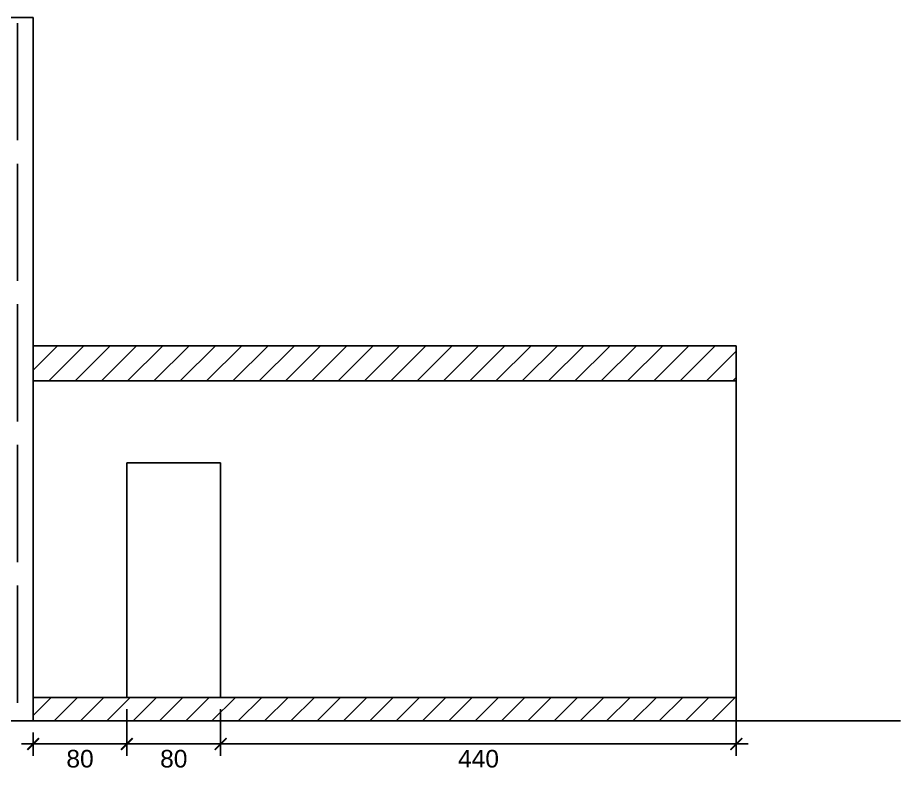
# Model space of a CAD drawing. Header units: centimetres. Extents: x -3096 to 17897, y -3131 to 15798.
# Drawn here: x 17144 to 17897, y 3311 to 3953 of the extents above; entities that cross this region are included whole.
import ezdxf

# ---------------------------------------------------------------- set-up
doc = ezdxf.new("R2010")
doc.units = ezdxf.units.CM
doc.layers.add('A-ANNO SYMB', color=3, linetype='Continuous', lineweight=13)
doc.styles.get("Standard").update_dxf_attribs({"font": 'arial.ttf'})
doc.dimstyles.new('1_100', dxfattribs={"dimtxt": 15, "dimasz": 10, "dimexe": 10, "dimexo": 10, "dimgap": 5, "dimtad": 2, "dimdec": 0, "dimtxsty": 'Standard', "dimblk": 'ARCHTICK', "dimcen": 2.5, "dimdle": 10, "dimadec": 0, "dimazin": 0, "dimtfac": 1, "dimtdec": 0, "dimtmove": 0, "dimatfit": 3, "dimldrblk": 'ARCHTICK', "dimfxl": 1, "dimarcsym": 0})

# ---------------------------------------------------------------- blocks, each defined once
blk = doc.blocks.new('_ArchTick')
at = {"color": 0, "linetype": 'ByBlock', "const_width": 0.15}
blk.add_lwpolyline([(-0.5, -0.5), (0.5, 0.5)], dxfattribs=at)
blk = doc.blocks.new('*D55')
at = {"layer": 'A-ANNO SYMB', "color": 0, "lineweight": -2, "transparency": 16777216}
for p, q in [((17236.74, 3363.35), (17236.74, 3323.53)), ((17316.74, 3363.35), (17316.74, 3323.53)), ((17226.74, 3333.53), (17326.74, 3333.53))]:
    blk.add_line(p, q, dxfattribs=at)
at = {"layer": 'Defpoints', "color": 0, "transparency": 16777216}
for p in [(17236.74, 3373.35), (17316.74, 3373.35), (17316.74, 3333.53)]:
    blk.add_point(p, dxfattribs=at)
at = {"layer": 'A-ANNO SYMB', "color": 0, "lineweight": -2, "transparency": 16777216, "xscale": 10, "yscale": 10, "zscale": 10, "rotation": 180}
blk.add_blockref('_ArchTick', (17236.74, 3333.53), dxfattribs=at)
at = {"layer": 'A-ANNO SYMB', "color": 0, "lineweight": -2, "transparency": 16777216, "xscale": 10, "yscale": 10, "zscale": 10}
blk.add_blockref('_ArchTick', (17316.74, 3333.53), dxfattribs=at)
at = {"layer": 'A-ANNO SYMB', "color": 0, "transparency": 16777216, "insert": (17276.74, 3320.87), "char_height": 15, "attachment_point": 5}
blk.add_mtext('80', dxfattribs=at)
blk = doc.blocks.new('*D56')
at = {"layer": 'A-ANNO SYMB', "color": 0, "lineweight": -2, "transparency": 16777216}
for p, q in [((17316.74, 3363.35), (17316.74, 3323.53)), ((17756.74, 3363.35), (17756.74, 3323.53)), ((17306.74, 3333.53), (17766.74, 3333.53))]:
    blk.add_line(p, q, dxfattribs=at)
at = {"layer": 'Defpoints', "color": 0, "transparency": 16777216}
for p in [(17316.74, 3373.35), (17756.74, 3373.35), (17756.74, 3333.53)]:
    blk.add_point(p, dxfattribs=at)
at = {"layer": 'A-ANNO SYMB', "color": 0, "lineweight": -2, "transparency": 16777216, "xscale": 10, "yscale": 10, "zscale": 10, "rotation": 180}
blk.add_blockref('_ArchTick', (17316.74, 3333.53), dxfattribs=at)
at = {"layer": 'A-ANNO SYMB', "color": 0, "lineweight": -2, "transparency": 16777216, "xscale": 10, "yscale": 10, "zscale": 10}
blk.add_blockref('_ArchTick', (17756.74, 3333.53), dxfattribs=at)
at = {"layer": 'A-ANNO SYMB', "color": 0, "transparency": 16777216, "insert": (17536.74, 3320.87), "char_height": 15, "attachment_point": 5}
blk.add_mtext('440', dxfattribs=at)
blk = doc.blocks.new('*D58')
at = {"layer": 'A-ANNO SYMB', "color": 0, "lineweight": -2, "transparency": 16777216}
for p, q in [((17156.74, 3343.35), (17156.74, 3323.53)), ((17236.74, 3343.35), (17236.74, 3323.53)), ((17146.74, 3333.53), (17246.74, 3333.53))]:
    blk.add_line(p, q, dxfattribs=at)
at = {"layer": 'Defpoints', "color": 0, "transparency": 16777216}
for p in [(17156.74, 3353.35), (17236.74, 3353.35), (17236.74, 3333.53)]:
    blk.add_point(p, dxfattribs=at)
at = {"layer": 'A-ANNO SYMB', "color": 0, "lineweight": -2, "transparency": 16777216, "xscale": 10, "yscale": 10, "zscale": 10, "rotation": 180}
blk.add_blockref('_ArchTick', (17156.74, 3333.53), dxfattribs=at)
at = {"layer": 'A-ANNO SYMB', "color": 0, "lineweight": -2, "transparency": 16777216, "xscale": 10, "yscale": 10, "zscale": 10}
blk.add_blockref('_ArchTick', (17236.74, 3333.53), dxfattribs=at)
at = {"layer": 'A-ANNO SYMB', "color": 0, "transparency": 16777216, "insert": (17196.74, 3320.87), "char_height": 15, "attachment_point": 5}
blk.add_mtext('80', dxfattribs=at)

msp = doc.modelspace()

# ---------------------------------------------------------------- hatches: boundary and pattern name
at = {"transparency": 33554508}
h = msp.add_hatch(dxfattribs=at)
h.set_pattern_fill('GOST_WOOD', color=256, scale=10)
h.set_pattern_definition([(90, (8863.35, 3488.65), (60, -4e-15), [100, -20]), (90, (8883.35, 3468.65), (60, -4e-15), [60, -15, 30, -15]), (90, (8903.35, 3438.65), (60, -4e-15), [100, -20])])
h.paths.add_polyline_path([(17156.73, 3953.29), (17096.73, 3953.29), (17096.73, 3653.29), (17096.73, 3373.29), (17096.73, 3353.29), (17156.73, 3353.29)])
h = msp.add_hatch(dxfattribs=at)
h.set_pattern_fill('ANSI31', color=256, scale=5)
h.set_pattern_definition([(45, (8863.35, 3508.65), (-11.22532, 11.22532), [])])
h.paths.add_polyline_path([(17756.73, 3643.29), (17756.73, 3673.29), (17156.73, 3673.29), (17156.73, 3643.29)])
h = msp.add_hatch(dxfattribs=at)
h.set_pattern_fill('ANSI31', color=256, scale=5)
h.set_pattern_definition([(45, (10122.58, 364.798), (-11.22532, 11.22532), [])])
h.paths.add_polyline_path([(17156.73, 3373.29), (17156.73, 3353.29), (17756.73, 3353.29), (17756.73, 3373.29)])

# ---------------------------------------------------------------- linework, layer by layer
for p, q in [((17096.73, 3953.29), (17156.73, 3953.29)), ((17156.73, 3953.29), (17156.73, 3353.29)), ((17156.73, 3673.29), (17756.73, 3673.29)), ((17756.73, 3643.29), (17756.73, 3673.29)), ((17156.73, 3643.29), (17756.73, 3643.29)), ((17756.73, 3643.29), (17756.73, 3353.29)), ((17156.73, 3623.29), (17156.73, 3353.29)), ((17236.73, 3573.29), (17236.73, 3373.29)), ((17236.73, 3573.29), (17316.73, 3573.29)), ((17236.73, 3553.29), (17236.73, 3573.29)), ((17316.73, 3573.29), (17316.73, 3373.29)), ((15896.73, 3353.29), (17756.73, 3353.29)), ((17156.73, 3353.29), (17096.73, 3353.29)), ((17756.73, 3353.29), (17896.73, 3353.29))]:
    msp.add_line(p, q)
msp.add_lwpolyline([(17756.73, 3373.29), (17156.73, 3373.29), (17156.73, 3353.29), (17756.73, 3353.29)])

# ---------------------------------------------------------------- dimensions: what is measured, and where the dimension line sits
at = {"layer": 'A-ANNO SYMB'}
for base, p1, p2, picture, middle in [((17316.74, 3333.53), (17236.74, 3373.35), (17316.74, 3373.35), '*D55', (17276.74, 3320.87)), ((17756.74, 3333.53), (17316.74, 3373.35), (17756.74, 3373.35), '*D56', (17536.74, 3320.87)), ((17236.74, 3333.53), (17156.74, 3353.35), (17236.74, 3353.35), '*D58', (17196.74, 3320.87))]:
    dim = msp.add_linear_dim(base=base, p1=p1, p2=p2, dimstyle='1_100', dxfattribs=at)
    dim.commit()
    dim.dimension.update_dxf_attribs({"geometry": picture, "text_midpoint": middle})

doc.saveas('drawing.dxf')
